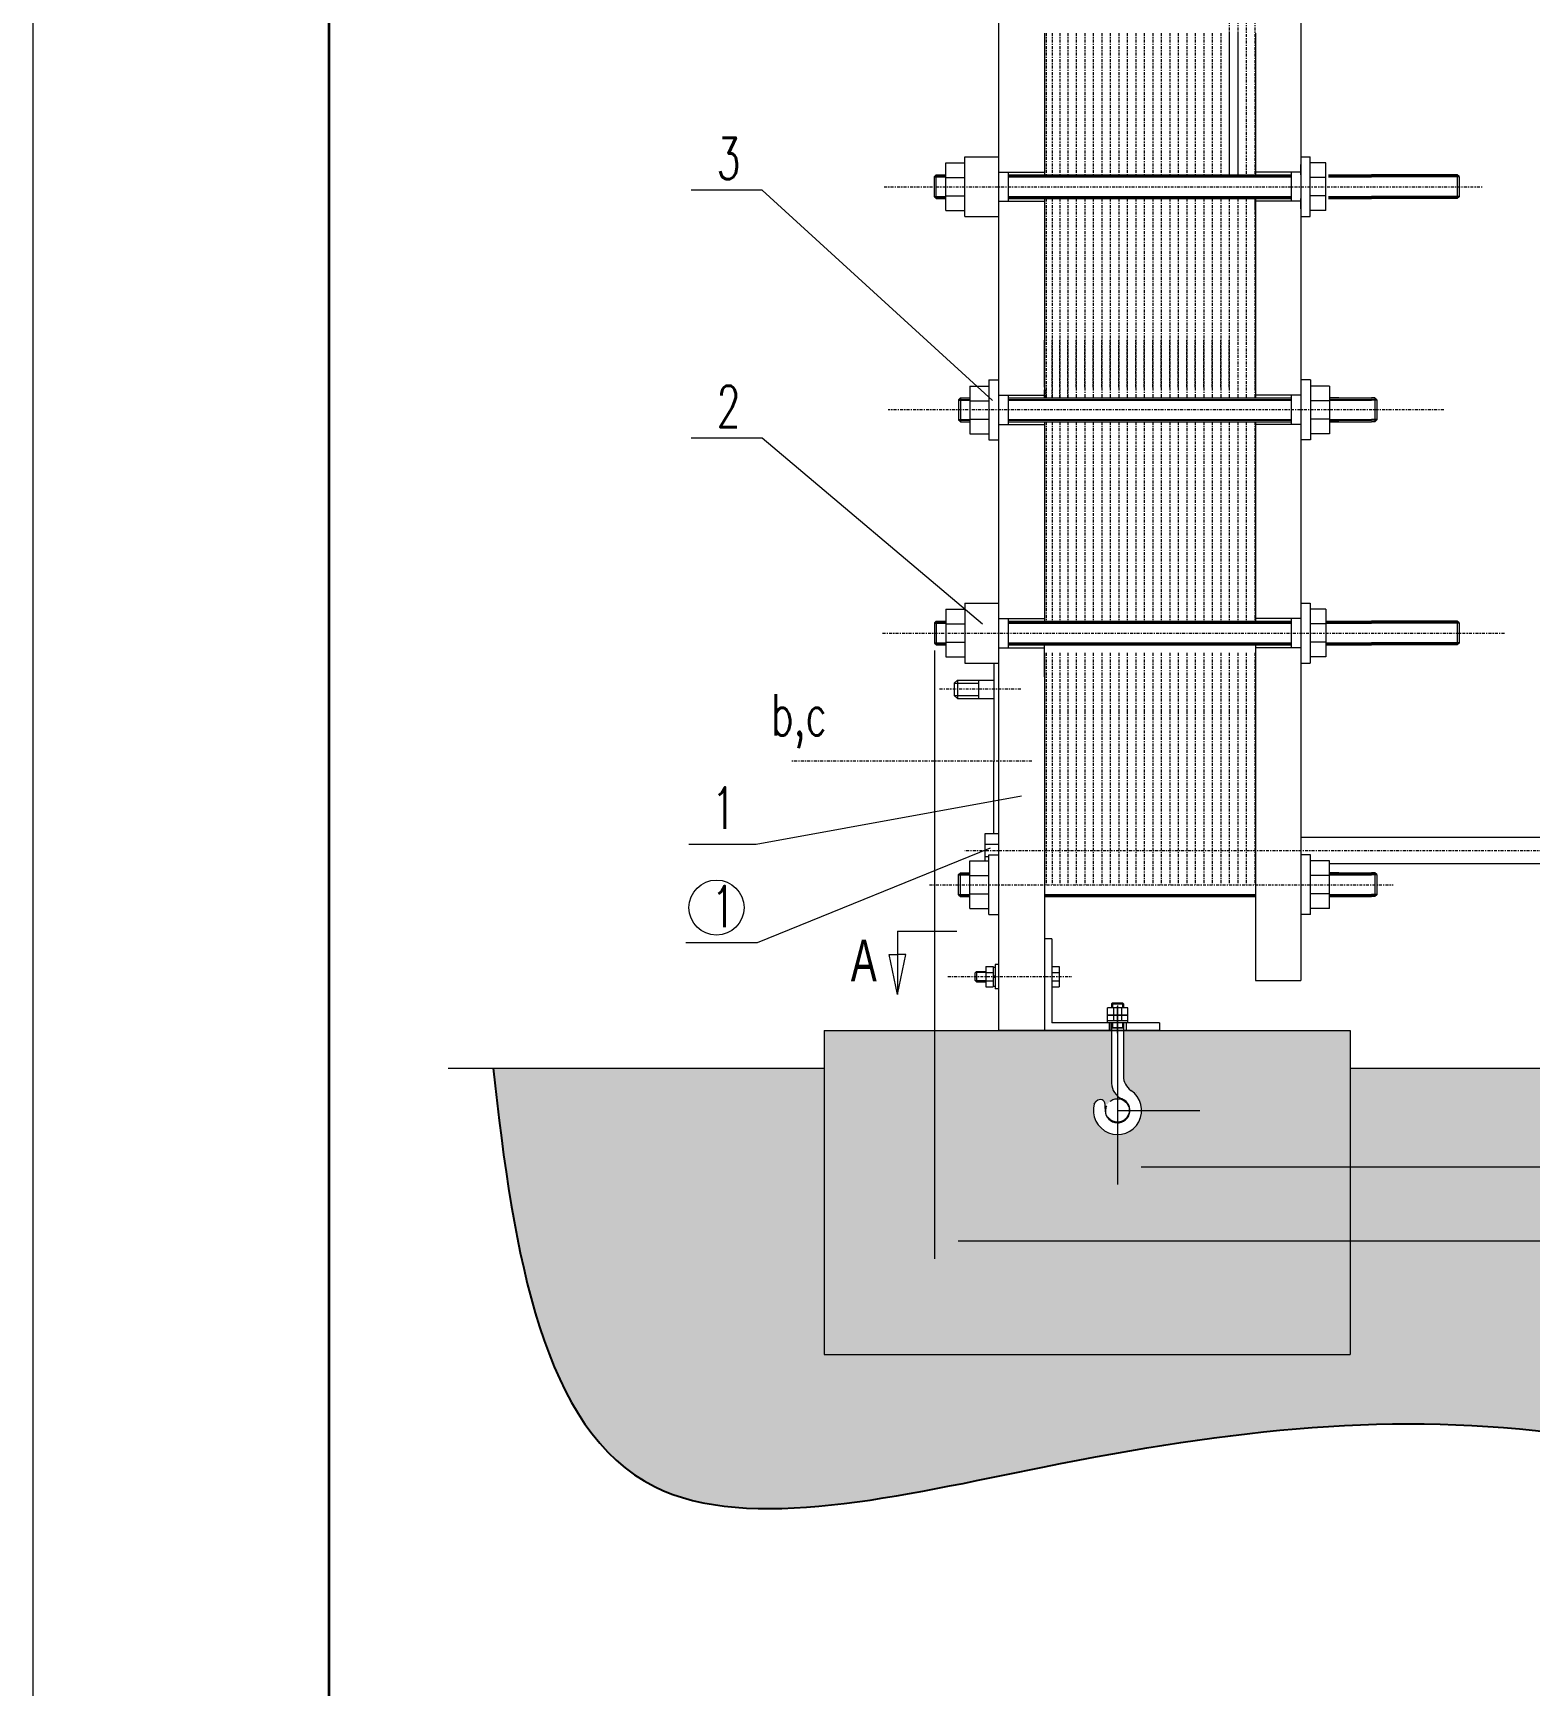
# Model space of a CAD drawing. Header units: millimetres. Extents: x 3265 to 3871, y 967 to 1387.
# Drawn here: x 3265.2 to 3391.6, y 1164 to 1303.4 of the extents above; entities that cross this region are included whole.
import ezdxf

# ---------------------------------------------------------------- set-up
doc = ezdxf.new("R2010")
doc.units = ezdxf.units.MM
doc.linetypes.add('CENTERX2', pattern=[4, 2.5, -0.5, 0.5, -0.5])
doc.linetypes.add('DIVIDE', pattern=[31.75, 12.7, -6.35, 0, -6.35, 0, -6.35])
for name, color, linetype, lineweight, true_color in [('1', 1, 'Continuous', 18, 0xff0000), ('2', 2, 'Continuous', 18, 0xffff00), ('3', 3, 'CENTERX2', 18, 0x00ff00), ('4', 4, 'DIVIDE', 18, 0x00ffff)]:
    doc.layers.add(name, color=color, linetype=linetype, lineweight=lineweight, true_color=true_color)
doc.layers.add('5剖面线层', color=2, linetype='Continuous')
doc.layers.add('粗实线层', color=7, linetype='Continuous', lineweight=35)
doc.styles.add('HZ', font='txt.shx', dxfattribs={"width": 0.67, "bigfont": 'hztxt.shx'})
doc.styles.get("Standard").update_dxf_attribs({"font": 'arial.ttf'})

msp = doc.modelspace()

# ---------------------------------------------------------------- hatches: boundary and pattern name
at = {"layer": '2', "ltscale": 0.5}
h = msp.add_hatch(dxfattribs=at)
h.set_pattern_fill('AR-CONC', color=256, style=0)
h.set_pattern_definition([(50, (9342.016, 4107.308), (7.172602, -0.6275213), [0.75, -8.25]), (355, (9342.016, 4107.308), (-1.387513, 7.521921), [0.6, -6.6]), (100.4514, (9342.6135, 4107.2555), (5.785094, 6.8943954), [0.637402, -7.011421]), (46.1842, (9342.016, 4109.308), (10.67241, -1.65519), [1.125, -12.375]), (96.6356, (9342.905, 4109.17), (9.346627, 9.741179), [0.956103, -10.51713]), (351.1842, (9342.016, 4109.308), (9.34662, 9.741186), [0.9, -9.9]), (21, (9343.016, 4108.808), (5.9690705, -4.026189), [0.75, -8.25]), (326, (9343.016, 4108.808), (2.433153, 7.2515005), [0.6, -6.6]), (71.4514, (9343.513, 4108.472), (8.402226, 3.225305), [0.637402, -7.011421]), (37.5, (9342.0158, 4107.3078), (0.1215986, 3.3289385), [0, -6.52, 0, -6.7, 0, -6.625]), (7.5, (9342.0158, 4107.3078), (2.6306954, 3.9441171), [0, -3.82, 0, -6.37, 0, -2.525]), (327.5, (9339.7858, 4107.3078), (5.3382244, -0.2255487), [0, -2.5, 0, -7.8, 0, -10.35]), (317.5, (9338.786, 4107.3078), (5.8318617, 1.0010498), [0, -3.25, 0, -5.18, 0, -7.35])])
h.paths.add_polyline_path([(3376.43613, 1219.26034), (3357.28214, 1219.26034), (3357.28214, 1215.41992, 0.249972623), (3357.92146, 1214.22104, -0.249972649), (3358.82297, 1212.53051, -1), (3354.7513, 1212.53051, -0.069389091), (3354.82897, 1213.08747), (3355.02407, 1213.30835, -0.690801534), (3355.74574, 1213.03527), (3355.93548, 1213.03527, -0.264888721), (3356.78714, 1213.52051), (3356.78714, 1213.74397, -0.216745131), (3356.29214, 1214.83222), (3356.29214, 1219.26034), (3344.45128, 1219.26034), (3332.02336, 1211.80643), (3332.02336, 1191.93772), (3376.43613, 1191.93772)])
h.paths.add_polyline_path([(3344.45128, 1219.26034), (3332.02336, 1219.26034), (3332.02336, 1211.80643)], flags=17)
h.paths.add_polyline_path([(3437.98231, 1214.83222), (3437.98231, 1219.26034), (3415.85062, 1219.26034), (3415.85062, 1191.93772), (3459.66622, 1191.93772), (3459.66622, 1219.26034), (3438.97231, 1219.26034), (3438.97231, 1215.41992, 0.249972623), (3439.61163, 1214.22104, -0.249972649), (3440.51314, 1212.53051, -1), (3436.44148, 1212.53051, -0.06938909), (3436.51914, 1213.08747), (3436.71424, 1213.30835, -0.690801534), (3437.43591, 1213.03527), (3437.62566, 1213.03527, -0.264888721), (3438.47731, 1213.52051), (3438.47731, 1213.74397, -0.216745131)])
h.paths.add_polyline_path([(3599.34376, 1219.17869), (3564.1514, 1219.17869), (3560.67137, 1223.49508), (3537.57305, 1223.49508), (3534.09301, 1219.17869), (3498.90065, 1219.17869), (3498.90065, 1191.85607), (3599.34376, 1191.85607)])
h.paths.add_polyline_path([(3545.61531, 1210.29408), (3553.22781, 1210.29408), (3553.22781, 1205.04408), (3545.61531, 1205.04408)], flags=24)
h.paths.add_polyline_path([(3545.12054, 1216.32306), (3553.12388, 1216.32306), (3553.12388, 1211.07306), (3545.12054, 1211.07306)], flags=24)
h.paths.add_polyline_path([(3545.77147, 1204.14252), (3554.16564, 1204.14252), (3554.16564, 1198.89252), (3545.77147, 1198.89252)], flags=24)
at = {"layer": '5剖面线层', "ltscale": 0.5}
h = msp.add_hatch(dxfattribs=at)
h.set_pattern_fill('AR-SAND', color=256, scale=2, style=0)
h.set_pattern_definition([(37.5, (9342.0158, 4107.3078), (-0.1259867, 3.8536475), [0, -3.04, 0, -3.4, 0, -3.25]), (7.5, (9342.016, 4107.308), (3.5395534, 5.644292), [0, -1.64, 0, -2.74, 0, -1.05]), (327.5, (9339.5558, 4107.3078), (6.2282837, 0.0113181), [0, -1, 0, -3.6, 0, -4.7]), (317.5, (9339.556, 4107.308), (6.012253, 1.755351), [0, -0.5, 0, -2.36, 0, -2.7])])
edge = h.paths.add_edge_path()
edge.add_line((3498.90065, 1215.92381), (3459.66622, 1215.92381))
edge.add_line((3459.66622, 1215.92381), (3459.66622, 1191.93772))
edge.add_line((3459.66622, 1191.93772), (3415.85062, 1191.93772))
edge.add_line((3415.85062, 1191.93772), (3415.85062, 1216.09534))
edge.add_line((3415.85062, 1216.09534), (3376.43613, 1216.09534))
edge.add_line((3376.43613, 1216.09534), (3376.43613, 1191.93772))
edge.add_line((3376.43613, 1191.93772), (3332.02336, 1191.93772))
edge.add_line((3332.02336, 1191.93772), (3332.02336, 1216.09534))
edge.add_line((3332.02336, 1216.09534), (3304.07079, 1216.09534))
edge.add_spline(control_points=[(3304.07079, 1216.09534), (3305.79759, 1200.2574), (3310.35113, 1172.97916), (3356.17243, 1184.45275), (3392.0234, 1188.55024), (3432.15127, 1174.65586), (3476.47359, 1190.98448), (3524.26425, 1172.10268), (3573.10952, 1185.94173), (3627.63086, 1165.83504), (3635.08766, 1200.85373), (3638.38053, 1212.32017), (3639.46231, 1216.01369)], knot_values=[4.602755796, 4.602755796, 4.602755796, 4.602755796, 43.368736076, 76.20375859, 120.559958585, 157.669847957, 196.858863459, 255.771322738, 298.745619956, 354.741491434, 379.093063844, 390.88268818, 390.88268818, 390.88268818, 390.88268818], degree=3, periodic=0)
edge.add_line((3639.46231, 1216.01369), (3599.34376, 1216.01369))
edge.add_line((3599.34376, 1216.01369), (3599.34376, 1191.85607))
edge.add_line((3599.34376, 1191.85607), (3498.90065, 1191.85607))
edge.add_line((3498.90065, 1191.85607), (3498.90065, 1215.92381))
h.paths.add_polyline_path([(3403.93805, 1206.50231), (3413.11388, 1206.50231), (3413.11388, 1201.25231), (3403.93805, 1201.25231)], flags=24)
h.paths.add_polyline_path([(3392.84889, 1212.77864), (3402.41555, 1212.77864), (3402.41555, 1207.52864), (3392.84889, 1207.52864)], flags=24)
h.paths.add_polyline_path([(3606.96689, 1205.99619), (3606.96689, 1211.26369), (3612.21689, 1211.26369), (3612.21689, 1205.99619)], flags=24)
h.paths.add_polyline_path([(3615.09641, 1201.90655), (3615.09641, 1209.12822), (3620.34641, 1209.12822), (3620.34641, 1201.90655)], flags=24)
h.paths.add_polyline_path([(3321.85764, 1208.91751), (3324.38931, 1208.91751), (3324.38931, 1214.16751), (3321.85764, 1214.16751)], flags=24)

# ---------------------------------------------------------------- linework, layer by layer
at = {"color": 2, "linetype": 'Continuous', "ltscale": 0.1}
for p, q in [((3341.32167, 1291.33464), (3342.28588, 1291.33464)), ((3347.55008, 1291.33464), (3371.45865, 1291.33464)), ((3374.58673, 1291.33464), (3378.22369, 1291.33464)), ((3385.63916, 1291.33464), (3378.22369, 1291.33464)), ((3341.32167, 1289.62789), (3342.28588, 1289.62789)), ((3347.55008, 1289.62789), (3371.45865, 1289.62789)), ((3374.58673, 1289.62789), (3378.22369, 1289.62789)), ((3385.63916, 1289.62789), (3378.22369, 1289.62789)), ((3343.35979, 1272.49858), (3344.32401, 1272.49858)), ((3347.55008, 1272.49858), (3371.45865, 1272.49858)), ((3374.68472, 1272.49858), (3378.22369, 1272.49858)), ((3378.67753, 1272.49858), (3378.22369, 1272.49858)), ((3343.35979, 1270.79183), (3344.32401, 1270.79183)), ((3347.55008, 1270.79183), (3371.45865, 1270.79183)), ((3374.68472, 1270.79183), (3378.22369, 1270.79183)), ((3378.67753, 1270.79183), (3378.22369, 1270.79183)), ((3341.32167, 1253.66253), (3342.28588, 1253.66253)), ((3347.55008, 1253.66253), (3371.45865, 1253.66253)), ((3374.37538, 1253.66253), (3378.22369, 1253.66253)), ((3385.63916, 1253.66253), (3378.22369, 1253.66253)), ((3341.32167, 1251.95578), (3342.28588, 1251.95578)), ((3347.55008, 1251.95578), (3371.45865, 1251.95578)), ((3374.37538, 1251.95578), (3378.22369, 1251.95578)), ((3385.63916, 1251.95578), (3378.22369, 1251.95578)), ((3343.35979, 1232.43251), (3344.32401, 1232.43251)), ((3374.68472, 1232.43251), (3378.22369, 1232.43251)), ((3378.50846, 1232.43251), (3378.22369, 1232.43251)), ((3378.67517, 1232.43251), (3378.22369, 1232.43251)), ((3378.67517, 1232.43251), (3378.22369, 1232.43251)), ((3343.35979, 1230.72577), (3344.32401, 1230.72577)), ((3350.61773, 1230.72577), (3368.44674, 1230.72577)), ((3374.68472, 1230.72577), (3378.22369, 1230.72577)), ((3378.50846, 1230.72577), (3378.22369, 1230.72577)), ((3378.67517, 1230.72577), (3378.22369, 1230.72577)), ((3378.67517, 1230.72577), (3378.22369, 1230.72577))]:
    msp.add_line(p, q, dxfattribs=at)
at = {"layer": '1', "ltscale": 0.1}
for p, q in [((3346.73735, 1307.40567), (3346.73735, 1234.23249)), ((3350.61773, 1303.44465), (3350.61773, 1291.48523)), ((3350.61773, 1303.44465), (3350.61773, 1291.48523)), ((3343.89223, 1287.95143), (3343.89223, 1293.0111)), ((3373.06385, 1287.95143), (3373.06385, 1293.0111)), ((3342.28588, 1292.4892), (3343.89223, 1292.4892)), ((3342.28588, 1288.47333), (3342.28588, 1292.4892)), ((3346.73735, 1291.71232), (3350.61773, 1291.71232)), ((3372.27138, 1291.71232), (3368.44674, 1291.71232)), ((3371.45865, 1291.71232), (3371.45865, 1289.25021)), ((3372.27138, 1291.48523), (3372.27138, 1292.34577)), ((3374.37538, 1292.4892), (3373.06385, 1292.4892)), ((3374.37538, 1288.47333), (3374.37538, 1292.4892)), ((3341.32167, 1291.33464), (3341.48837, 1291.48523)), ((3341.32167, 1289.62789), (3341.32167, 1291.33464)), ((3341.48837, 1291.48523), (3342.28588, 1291.48523)), ((3341.48837, 1289.47729), (3341.48837, 1291.48523)), ((3342.28588, 1291.25143), (3343.89223, 1291.25143)), ((3347.55008, 1291.48523), (3371.45865, 1291.48523)), ((3374.37538, 1291.25143), (3373.06385, 1291.25143)), ((3374.58673, 1291.48523), (3378.22369, 1291.48523)), ((3385.47245, 1291.48523), (3378.22369, 1291.48523)), ((3385.63916, 1291.33464), (3385.47245, 1291.48523)), ((3385.47245, 1291.48523), (3385.47245, 1289.47729)), ((3385.63916, 1291.33464), (3385.63916, 1289.62789)), ((3341.32167, 1289.62789), (3341.48837, 1289.47729)), ((3341.48837, 1289.47729), (3342.28588, 1289.47729)), ((3342.28588, 1289.7111), (3343.89223, 1289.7111)), ((3346.73735, 1289.25021), (3350.61773, 1289.25021)), ((3347.55008, 1289.47729), (3371.45865, 1289.47729)), ((3350.61773, 1289.47729), (3350.61773, 1272.64918)), ((3350.61773, 1289.47729), (3350.61773, 1272.64918)), ((3350.61773, 1289.47729), (3350.61773, 1288.56962)), ((3372.27138, 1289.25021), (3368.44674, 1289.25021)), ((3372.27138, 1288.61675), (3372.27138, 1289.47729)), ((3374.37538, 1289.7111), (3373.06385, 1289.7111)), ((3374.58673, 1289.47729), (3378.22369, 1289.47729)), ((3385.47245, 1289.47729), (3378.22369, 1289.47729)), ((3385.63916, 1289.62789), (3385.47245, 1289.47729)), ((3342.28588, 1288.47333), (3343.89223, 1288.47333)), ((3374.37538, 1288.47333), (3373.06385, 1288.47333)), ((3350.61773, 1273.55685), (3350.61773, 1277.51787)), ((3344.32401, 1273.65314), (3345.93036, 1273.65314)), ((3344.32401, 1273.65314), (3344.32401, 1269.63727)), ((3345.93036, 1274.17504), (3345.93036, 1269.11537)), ((3373.07837, 1274.17504), (3373.07837, 1269.11537)), ((3374.68472, 1273.65314), (3373.07837, 1273.65314)), ((3374.68472, 1273.65314), (3374.68472, 1269.63727)), ((3343.35979, 1272.49858), (3343.5265, 1272.64918)), ((3343.35979, 1272.49858), (3343.35979, 1270.79183)), ((3343.5265, 1272.64918), (3343.5265, 1270.64124)), ((3343.5265, 1272.64918), (3344.32401, 1272.64918)), ((3344.32401, 1272.41537), (3345.93036, 1272.41537)), ((3346.73735, 1272.87626), (3350.61773, 1272.87626)), ((3347.55008, 1272.64918), (3371.45865, 1272.64918)), ((3350.61773, 1272.64918), (3350.61773, 1273.3375)), ((3372.27138, 1272.87626), (3368.44674, 1272.87626)), ((3371.45865, 1272.87626), (3371.45865, 1270.41415)), ((3374.68472, 1272.41537), (3373.07837, 1272.41537)), ((3374.68472, 1272.64918), (3378.22369, 1272.64918)), ((3375.48223, 1272.64918), (3374.68472, 1272.64918)), ((3378.51082, 1272.64918), (3378.22369, 1272.64918)), ((3378.51082, 1272.64918), (3378.51082, 1270.64124)), ((3378.67753, 1272.49858), (3378.51082, 1272.64918)), ((3378.67753, 1272.49858), (3378.67753, 1270.79183)), ((3343.35979, 1270.79183), (3343.5265, 1270.64124)), ((3344.32401, 1270.87504), (3345.93036, 1270.87504)), ((3374.68472, 1270.87504), (3373.07837, 1270.87504)), ((3378.67753, 1270.79183), (3378.51082, 1270.64124)), ((3343.5265, 1270.64124), (3344.32401, 1270.64124)), ((3344.32401, 1269.63727), (3345.93036, 1269.63727)), ((3346.73735, 1270.41415), (3350.61773, 1270.41415)), ((3347.55008, 1270.64124), (3371.45865, 1270.64124)), ((3350.61773, 1270.64124), (3350.61773, 1267.38733)), ((3350.61773, 1270.64124), (3350.61773, 1258.20028)), ((3372.27138, 1270.41415), (3368.36779, 1270.41415)), ((3374.68472, 1269.63727), (3373.07837, 1269.63727)), ((3374.68472, 1270.64124), (3378.22369, 1270.64124)), ((3375.48223, 1270.64124), (3374.68472, 1270.64124)), ((3378.51082, 1270.64124), (3378.22369, 1270.64124)), ((3350.61773, 1258.20028), (3350.61773, 1253.81312)), ((3343.89223, 1255.33899), (3343.89223, 1250.27932)), ((3373.06385, 1255.33899), (3373.06385, 1250.27932)), ((3342.28588, 1254.81709), (3342.28588, 1250.80122)), ((3342.28588, 1254.81709), (3343.89223, 1254.81709)), ((3346.73735, 1254.04021), (3350.61773, 1254.04021)), ((3372.27138, 1254.04021), (3368.36779, 1254.04021)), ((3371.45865, 1254.04021), (3371.45865, 1251.5781)), ((3372.27138, 1254.67366), (3372.27138, 1253.81312)), ((3374.37538, 1254.81709), (3373.06385, 1254.81709)), ((3374.37538, 1254.81709), (3374.37538, 1250.80122)), ((3341.32167, 1253.66253), (3341.48837, 1253.81312)), ((3341.32167, 1253.66253), (3341.32167, 1251.95578)), ((3341.48837, 1253.81312), (3342.28588, 1253.81312)), ((3341.48837, 1253.81312), (3341.48837, 1251.80518)), ((3342.28588, 1253.57932), (3343.89223, 1253.57932)), ((3347.55008, 1253.81312), (3371.45865, 1253.81312)), ((3374.37538, 1253.57932), (3373.06385, 1253.57932)), ((3374.37538, 1253.81312), (3378.22369, 1253.81312)), ((3385.47245, 1253.81312), (3378.22369, 1253.81312)), ((3385.63916, 1253.66253), (3385.47245, 1253.81312)), ((3385.47245, 1253.81312), (3385.47245, 1251.80518)), ((3385.63916, 1253.66253), (3385.63916, 1251.95578)), ((3341.32167, 1251.95578), (3341.48837, 1251.80518)), ((3341.48837, 1251.80518), (3342.28588, 1251.80518)), ((3342.28588, 1252.03899), (3343.89223, 1252.03899)), ((3346.73735, 1251.5781), (3350.61773, 1251.5781)), ((3347.55008, 1251.80518), (3371.45865, 1251.80518)), ((3350.61773, 1249.11157), (3350.61773, 1251.80518)), ((3350.61773, 1249.11157), (3350.61773, 1251.32385)), ((3372.27138, 1251.5781), (3368.44674, 1251.5781)), ((3372.27138, 1251.80518), (3372.27138, 1250.94464)), ((3374.37538, 1252.03899), (3373.06385, 1252.03899)), ((3374.37538, 1251.80518), (3378.22369, 1251.80518)), ((3385.47245, 1251.80518), (3378.22369, 1251.80518)), ((3385.63916, 1251.95578), (3385.47245, 1251.80518)), ((3342.28588, 1250.80122), (3343.89223, 1250.80122)), ((3350.61773, 1251.13261), (3350.61773, 1246.25081)), ((3374.37538, 1250.80122), (3373.06385, 1250.80122)), ((3350.61773, 1246.25081), (3350.61773, 1230.57517)), ((3432.45084, 1235.54721), (3372.27138, 1235.54721)), ((3344.32401, 1233.58708), (3345.93036, 1233.58708)), ((3344.32401, 1229.57121), (3344.32401, 1233.58708)), ((3345.58996, 1234.23249), (3345.58996, 1233.58708)), ((3345.93036, 1233.93354), (3345.58996, 1233.93354)), ((3345.93036, 1229.04931), (3345.93036, 1234.10898)), ((3346.73735, 1234.23249), (3346.73735, 1219.26034)), ((3346.73735, 1233.44365), (3346.73735, 1229.71463)), ((3373.07837, 1229.04931), (3373.07837, 1234.10898)), ((3374.68472, 1233.58708), (3373.07837, 1233.58708)), ((3374.68472, 1229.57121), (3374.68472, 1233.58708)), ((3432.45084, 1233.34804), (3374.68472, 1233.34804)), ((3343.35979, 1232.43251), (3343.5265, 1232.58311)), ((3343.35979, 1230.72577), (3343.35979, 1232.43251)), ((3343.5265, 1232.58311), (3344.32401, 1232.58311)), ((3343.5265, 1230.57517), (3343.5265, 1232.58311)), ((3344.32401, 1232.3493), (3345.93036, 1232.3493)), ((3374.68472, 1232.3493), (3373.07837, 1232.3493)), ((3374.68472, 1232.58311), (3378.22369, 1232.58311)), ((3375.48223, 1232.58311), (3374.68472, 1232.58311)), ((3378.50846, 1232.58311), (3378.22369, 1232.58311)), ((3378.50846, 1232.58311), (3378.22369, 1232.58311)), ((3378.50846, 1232.58311), (3378.22369, 1232.58311)), ((3378.50846, 1232.58311), (3378.50846, 1230.57517)), ((3378.67517, 1232.43251), (3378.50846, 1232.58311)), ((3378.67517, 1232.43251), (3378.67517, 1230.72577)), ((3343.35979, 1230.72577), (3343.5265, 1230.57517)), ((3343.5265, 1230.57517), (3344.32401, 1230.57517)), ((3344.32401, 1230.80898), (3345.93036, 1230.80898)), ((3350.61773, 1230.57517), (3368.44674, 1230.57517)), ((3350.61773, 1230.57517), (3350.61773, 1219.26034)), ((3374.68472, 1230.80898), (3373.07837, 1230.80898)), ((3374.68472, 1230.57517), (3378.22369, 1230.57517)), ((3375.48223, 1230.57517), (3374.68472, 1230.57517)), ((3378.50846, 1230.57517), (3378.22369, 1230.57517)), ((3378.50846, 1230.57517), (3378.22369, 1230.57517)), ((3378.50846, 1230.57517), (3378.22369, 1230.57517)), ((3378.67517, 1230.72577), (3378.50846, 1230.57517)), ((3344.32401, 1229.57121), (3345.93036, 1229.57121)), ((3374.68472, 1229.57121), (3373.07837, 1229.57121)), ((3351.23752, 1227.02164), (3351.23752, 1219.92965)), ((3345.66735, 1224.67905), (3345.66735, 1222.95796)), ((3345.66735, 1224.67905), (3346.28102, 1224.67905)), ((3351.23752, 1224.67905), (3351.85902, 1224.67905)), ((3351.85902, 1224.67905), (3351.85902, 1222.95796)), ((3344.87844, 1224.24878), (3344.74061, 1224.11095)), ((3344.74061, 1224.11095), (3344.74061, 1223.52606)), ((3344.87844, 1223.38823), (3344.74061, 1223.52606)), ((3344.87844, 1224.24878), (3345.66735, 1224.24878)), ((3344.87844, 1224.24878), (3344.87844, 1223.38823)), ((3344.87844, 1223.38823), (3345.66735, 1223.38823)), ((3345.66735, 1224.16356), (3346.28102, 1224.16356)), ((3345.66735, 1223.47345), (3346.28102, 1223.47345)), ((3351.23752, 1224.16356), (3351.85902, 1224.16356)), ((3351.23752, 1223.47345), (3351.85902, 1223.47345)), ((3345.66735, 1222.95796), (3346.28102, 1222.95796)), ((3351.23752, 1222.95796), (3351.85902, 1222.95796)), ((3355.94968, 1220.58675), (3355.94968, 1221.18178)), ((3357.67077, 1221.18178), (3355.94968, 1221.18178)), ((3355.94968, 1220.58675), (3355.94968, 1221.18178)), ((3357.67077, 1221.18178), (3355.94968, 1221.18178)), ((3357.67077, 1220.58142), (3355.94968, 1220.58142)), ((3355.94968, 1219.98639), (3355.94968, 1220.58142)), ((3357.67077, 1220.58142), (3355.94968, 1220.58142)), ((3355.94968, 1219.92965), (3355.94968, 1220.58142)), ((3356.46517, 1220.58675), (3356.46517, 1221.18178)), ((3356.46517, 1220.58675), (3356.46517, 1221.18178)), ((3356.46517, 1220.10653), (3356.46517, 1220.58142)), ((3356.46517, 1220.10653), (3356.46517, 1220.58142)), ((3357.15528, 1220.58675), (3357.15528, 1221.18178)), ((3357.15528, 1220.58675), (3357.15528, 1221.18178)), ((3357.15528, 1220.10653), (3357.15528, 1220.58142)), ((3357.15528, 1220.10653), (3357.15528, 1220.58142)), ((3357.67077, 1220.56027), (3357.67077, 1221.18178)), ((3357.67077, 1220.56027), (3357.67077, 1221.18178)), ((3357.67077, 1219.95991), (3357.67077, 1220.58142)), ((3357.67077, 1219.92965), (3357.67077, 1220.58142)), ((3360.34357, 1219.26034), (3346.73735, 1219.26034)), ((3360.34357, 1219.92965), (3351.23752, 1219.92965)), ((3356.13879, 1219.92965), (3356.13879, 1219.26034)), ((3356.13879, 1219.92965), (3356.13879, 1219.26034)), ((3357.50426, 1219.92965), (3357.50426, 1219.26034)), ((3357.50426, 1219.92965), (3357.50426, 1219.26034)), ((3360.34357, 1219.92965), (3360.34357, 1219.26034))]:
    msp.add_line(p, q, dxfattribs=at)
at = {"layer": '1'}
for p, q in [((3372.27138, 1307.40567), (3372.27138, 1265.3794)), ((3368.44674, 1303.44465), (3368.44674, 1291.48523)), ((3368.44674, 1303.44465), (3368.44674, 1291.48523)), ((3343.89223, 1293.0111), (3346.73735, 1293.0111)), ((3372.27138, 1293.0111), (3373.06385, 1293.0111)), ((3347.55008, 1291.71232), (3347.55008, 1289.25021)), ((3368.44674, 1289.47729), (3368.44674, 1272.64918)), ((3368.44674, 1289.47729), (3368.44674, 1272.64918)), ((3368.44674, 1289.47729), (3368.44674, 1288.56962)), ((3343.89223, 1287.95143), (3346.73735, 1287.95143)), ((3372.27138, 1287.95143), (3373.06385, 1287.95143)), ((3368.44674, 1273.55685), (3368.44674, 1277.51787)), ((3345.93036, 1274.17504), (3346.73735, 1274.17504)), ((3373.07837, 1274.17504), (3372.27138, 1274.17504)), ((3347.55008, 1272.87626), (3347.55008, 1270.41415)), ((3368.44674, 1270.64124), (3368.44674, 1267.38733)), ((3368.44674, 1270.64124), (3368.44674, 1258.20028)), ((3345.93036, 1269.11537), (3346.73735, 1269.11537)), ((3373.07837, 1269.11537), (3372.27138, 1269.11537)), ((3372.27138, 1265.3794), (3372.27138, 1251.13261)), ((3368.44674, 1258.20028), (3368.44674, 1253.81312)), ((3372.27138, 1256.87579), (3372.27138, 1250.89751)), ((3343.89223, 1255.33899), (3346.73735, 1255.33899)), ((3372.27138, 1255.33899), (3373.06385, 1255.33899)), ((3347.55008, 1254.04021), (3347.55008, 1251.5781)), ((3368.44674, 1251.80518), (3368.44674, 1251.11686)), ((3343.89223, 1250.27932), (3346.73735, 1250.27932)), ((3346.34005, 1250.27932), (3346.34005, 1242.00129)), ((3368.44674, 1251.13261), (3368.44674, 1246.25081)), ((3372.27138, 1251.13261), (3372.27138, 1230.57517)), ((3372.27138, 1250.27932), (3373.06385, 1250.27932)), ((3343.00921, 1248.58682), (3343.27848, 1248.83582)), ((3343.00921, 1248.58682), (3343.00921, 1247.54157)), ((3343.27848, 1248.83582), (3343.27848, 1247.29257)), ((3343.27848, 1248.83582), (3345.04421, 1248.83582)), ((3345.04421, 1248.83582), (3345.04421, 1247.29257)), ((3345.04421, 1248.83582), (3346.34005, 1248.83582)), ((3343.00921, 1247.54157), (3343.27848, 1247.29257)), ((3343.27848, 1247.29257), (3345.04421, 1247.29257)), ((3345.04421, 1247.29257), (3346.34005, 1247.29257)), ((3368.44674, 1246.25081), (3368.44674, 1230.57517)), ((3346.34005, 1235.88186), (3346.34005, 1242.00129)), ((3345.93036, 1234.10898), (3346.73735, 1234.10898)), ((3373.07837, 1234.10898), (3372.27138, 1234.10898)), ((3368.44674, 1230.57517), (3368.44674, 1223.48349)), ((3372.27138, 1230.57517), (3372.27138, 1223.48349)), ((3345.93036, 1229.04931), (3346.73735, 1229.04931)), ((3373.07837, 1229.04931), (3372.27138, 1229.04931)), ((3351.23752, 1227.02164), (3350.61773, 1227.02164)), ((3346.28102, 1224.67905), (3346.28102, 1222.95796)), ((3346.73735, 1224.83647), (3346.45515, 1224.83647)), ((3346.45515, 1224.83647), (3346.45515, 1222.80054)), ((3346.28102, 1224.61985), (3346.45515, 1224.61985)), ((3346.28102, 1223.81851), (3346.45515, 1223.92096)), ((3346.45515, 1223.78479), (3346.28102, 1223.70625)), ((3368.44674, 1223.48349), (3372.27138, 1223.48349)), ((3346.28102, 1223.01716), (3346.45515, 1223.01716)), ((3346.73735, 1222.80054), (3346.45515, 1222.80054)), ((3355.96064, 1220.58142), (3357.6722, 1220.58142)), ((3355.96064, 1220.58142), (3357.6722, 1220.58142)), ((3356.29214, 1221.5257), (3356.37464, 1221.6082)), ((3356.29214, 1221.5257), (3356.37464, 1221.6082)), ((3356.29214, 1221.5257), (3356.29214, 1221.18178)), ((3356.29214, 1221.5257), (3357.28214, 1221.5257)), ((3356.29214, 1221.5257), (3356.29214, 1221.18178)), ((3356.29214, 1221.5257), (3357.28214, 1221.5257)), ((3356.37464, 1221.6082), (3357.19964, 1221.6082)), ((3356.37464, 1221.6082), (3357.19964, 1221.6082)), ((3357.28214, 1221.5257), (3357.19964, 1221.6082)), ((3357.28214, 1221.5257), (3357.19964, 1221.6082)), ((3357.28214, 1221.5257), (3357.28214, 1221.18178)), ((3357.28214, 1221.5257), (3357.28214, 1221.18178)), ((3332.02336, 1219.26034), (3332.02336, 1191.93772)), ((3355.96064, 1220.10653), (3357.6722, 1220.10653)), ((3357.6722, 1219.92965), (3355.96064, 1219.92965)), ((3357.6722, 1219.92965), (3355.96064, 1219.92965)), ((3356.29214, 1219.92965), (3356.29214, 1214.83222)), ((3356.29214, 1219.92965), (3356.29214, 1214.83222)), ((3357.28214, 1219.50987), (3356.29214, 1219.50987)), ((3356.29214, 1219.50987), (3357.28214, 1219.50987)), ((3357.28214, 1219.50987), (3356.29214, 1219.50987)), ((3356.29214, 1219.50987), (3357.28214, 1219.50987)), ((3357.28214, 1219.92965), (3357.28214, 1215.41992)), ((3357.28214, 1219.92965), (3357.28214, 1215.41992)), ((3376.43613, 1219.26034), (3376.43613, 1191.93772)), ((3358.41138, 1214.05254), (3358.41138, 1214.05254)), ((3354.82897, 1213.08747), (3355.02407, 1213.30835)), ((3354.82897, 1213.08747), (3355.02407, 1213.30835)), ((3355.74574, 1213.03527), (3355.75353, 1213.03527)), ((3355.74574, 1213.03527), (3355.75353, 1213.03527)), ((3355.75353, 1212.68998), (3355.75353, 1213.03527)), ((3355.75353, 1212.68998), (3355.75353, 1213.03527))]:
    msp.add_line(p, q, dxfattribs=at)
at = {"layer": '1', "linetype": 'Continuous', "ltscale": 0.1}
for p, q in [((3346.73735, 1235.88186), (3345.58996, 1235.88186)), ((3345.58996, 1235.88186), (3345.58996, 1235.64499)), ((3345.58996, 1235.64499), (3345.58996, 1234.23249)), ((3346.73735, 1234.9617), (3345.58996, 1234.9617))]:
    msp.add_line(p, q, dxfattribs=at)
at = {"layer": '1'}
for centre, radius, start, end in [((3358.72589, 1215.41992), 1.44375, 180, 236.1390686), ((3358.72589, 1215.41992), 1.44375, 180, 236.1390686), ((3356.78714, 1212.5305), 2.03583, 164.1226472, 56.1390686), ((3356.78714, 1212.53051), 2.03583, 164.1226472, 56.1390686), ((3356.78714, 1212.5305), 1.04583, 171.2288776, 67.5989023), ((3356.78714, 1212.53051), 1.04583, 171.2288776, 67.5989023), ((3357.73589, 1214.83222), 1.44375, 180, 247.5989023), ((3357.73589, 1214.83222), 1.44375, 180, 247.5989023), ((3355.33324, 1213.03527), 0.4125, 0, 138.5471038), ((3355.33324, 1213.03527), 0.4125, 0, 138.5471038)]:
    msp.add_arc(centre, radius, start, end, dxfattribs=at)
at = {"layer": '2'}
for p, q in [((3326.78007, 1290.19931), (3320.78942, 1290.19931)), ((3346.22087, 1272.42776), (3326.78007, 1290.19931)), ((3326.78007, 1269.27209), (3320.78942, 1269.27209)), ((3345.38958, 1253.56361), (3326.78007, 1269.27209)), ((3341.32167, 1251.33078), (3341.32167, 1200.00231)), ((3343.00921, 1248.58682), (3345.04421, 1248.58682)), ((3343.00921, 1247.54157), (3345.04421, 1247.54157)), ((3348.67891, 1239.0622), (3326.27406, 1234.97707)), ((3326.27406, 1234.97707), (3320.59169, 1234.97707)), ((3346.04408, 1234.66602), (3326.35495, 1226.67056)), ((3338.20595, 1227.64376), (3338.20595, 1222.31426)), ((3326.35495, 1226.67056), (3320.35495, 1226.67056)), ((3337.50345, 1225.68026), (3338.20595, 1225.68026)), ((3338.20595, 1222.31426), (3337.50345, 1225.68026)), ((3338.20595, 1222.31426), (3338.90845, 1225.68026)), ((3338.90845, 1225.68026), (3338.20595, 1225.68026)), ((3345.66735, 1224.16356), (3344.79323, 1224.16356)), ((3345.66735, 1223.47345), (3344.79323, 1223.47345)), ((3356.37464, 1221.6082), (3356.37464, 1221.18178)), ((3356.37464, 1221.6082), (3356.37464, 1221.18178)), ((3356.78714, 1221.38861), (3356.78714, 1210.83134)), ((3356.78714, 1219.05773), (3356.78714, 1221.2961)), ((3356.78714, 1220.92285), (3356.78714, 1218.45915)), ((3357.19964, 1221.6082), (3357.19964, 1221.18178)), ((3357.19964, 1221.6082), (3357.19964, 1221.18178)), ((3356.37464, 1219.92965), (3356.37464, 1219.50987)), ((3356.37464, 1219.92965), (3356.37464, 1219.50987)), ((3356.78714, 1219.20409), (3356.78714, 1211.46569)), ((3357.19964, 1219.92965), (3357.19964, 1219.50987)), ((3357.19964, 1219.92965), (3357.19964, 1219.50987)), ((3356.78714, 1216.99849), (3356.78714, 1206.27864)), ((3356.78714, 1212.53051), (3363.74831, 1212.53051)), ((3358.78714, 1207.77864), (3436.47731, 1207.77864)), ((3441.82915, 1201.50231), (3343.32167, 1201.50231))]:
    msp.add_line(p, q, dxfattribs=at)
at = {"layer": '2', "linetype": 'Continuous'}
msp.add_line((3338.20595, 1227.64376), (3343.21785, 1227.64376), dxfattribs=at)
at = {"layer": '2', "color": 1, "ltscale": 0.5}
for p, q in [((3332.02336, 1219.26034), (3376.43613, 1219.26034)), ((3300.28809, 1216.09534), (3332.02336, 1216.09534)), ((3376.43613, 1216.09534), (3415.85062, 1216.09534)), ((3332.02336, 1191.93772), (3376.43613, 1191.93772))]:
    msp.add_line(p, q, dxfattribs=at)
at = {"layer": '2', "ltscale": 0.5}
msp.add_lwpolyline([(3265.22894, 1387.0587), (3859.22894, 1387.0587), (3859.22894, 967.0587), (3265.22894, 967.0587)], close=True, dxfattribs=at)
at = {"layer": '2'}
msp.add_circle((3322.92984, 1229.64384), 2.32331, dxfattribs=at)
for points in [[(3358.78714, 1208.11197), (3358.78714, 1207.4453), (3356.78714, 1207.77864)], [(3343.32167, 1201.83564), (3343.32167, 1201.16897), (3341.32167, 1201.50231)]]:
    msp.add_solid(points, dxfattribs=at)
at = {"layer": '3', "ltscale": 0.1}
for p, q in [((3366.21643, 1308.31335), (3366.21643, 1291.48523)), ((3366.93355, 1308.31335), (3366.93355, 1291.48523)), ((3367.65067, 1308.31335), (3367.65067, 1291.48523)), ((3368.36779, 1308.31335), (3368.36779, 1291.48523)), ((3350.76778, 1303.44465), (3350.76778, 1291.48523)), ((3350.76778, 1303.44465), (3350.76778, 1291.48523)), ((3351.25828, 1303.44465), (3351.25828, 1291.48523)), ((3351.25828, 1303.44465), (3351.25828, 1291.48523)), ((3351.92472, 1303.44465), (3351.92472, 1291.48523)), ((3351.92472, 1303.44465), (3351.92472, 1291.48523)), ((3352.59115, 1303.44465), (3352.59115, 1291.48523)), ((3352.59115, 1303.44465), (3352.59115, 1291.48523)), ((3353.30827, 1303.44465), (3353.30827, 1291.48523)), ((3353.30827, 1303.44465), (3353.30827, 1291.48523)), ((3354.02539, 1303.44465), (3354.02539, 1291.48523)), ((3354.02539, 1303.44465), (3354.02539, 1291.48523)), ((3354.74251, 1303.44465), (3354.74251, 1291.48523)), ((3354.74251, 1303.44465), (3354.74251, 1291.48523)), ((3355.45963, 1303.44465), (3355.45963, 1291.48523)), ((3355.45963, 1303.44465), (3355.45963, 1291.48523)), ((3356.17675, 1303.44465), (3356.17675, 1291.48523)), ((3356.17675, 1303.44465), (3356.17675, 1291.48523)), ((3356.89387, 1303.44465), (3356.89387, 1291.48523)), ((3356.89387, 1303.44465), (3356.89387, 1291.48523)), ((3357.61099, 1303.44465), (3357.61099, 1291.48523)), ((3357.61099, 1303.44465), (3357.61099, 1291.48523)), ((3358.32811, 1303.44465), (3358.32811, 1291.48523)), ((3358.32811, 1303.44465), (3358.32811, 1291.48523)), ((3359.04523, 1303.44465), (3359.04523, 1291.48523)), ((3359.04523, 1303.44465), (3359.04523, 1291.48523)), ((3359.76235, 1303.44465), (3359.76235, 1291.48523)), ((3359.76235, 1303.44465), (3359.76235, 1291.48523)), ((3360.47947, 1303.44465), (3360.47947, 1291.48523)), ((3360.47947, 1303.44465), (3360.47947, 1291.48523)), ((3361.19659, 1303.44465), (3361.19659, 1291.48523)), ((3361.19659, 1303.44465), (3361.19659, 1291.48523)), ((3361.91371, 1303.44465), (3361.91371, 1291.48523)), ((3361.91371, 1303.44465), (3361.91371, 1291.48523)), ((3362.63083, 1303.44465), (3362.63083, 1291.48523)), ((3362.63083, 1303.44465), (3362.63083, 1291.48523)), ((3363.34795, 1303.44465), (3363.34795, 1291.48523)), ((3363.34795, 1303.44465), (3363.34795, 1291.48523)), ((3364.06507, 1303.44465), (3364.06507, 1291.48523)), ((3364.06507, 1303.44465), (3364.06507, 1291.48523)), ((3364.78219, 1303.44465), (3364.78219, 1291.48523)), ((3364.78219, 1303.44465), (3364.78219, 1291.48523)), ((3365.49931, 1303.44465), (3365.49931, 1291.48523)), ((3365.49931, 1303.44465), (3365.49931, 1291.48523)), ((3366.21643, 1303.44465), (3366.21643, 1291.48523)), ((3366.93355, 1303.44465), (3366.93355, 1291.48523)), ((3337.07538, 1290.48126), (3387.58912, 1290.48126)), ((3350.76778, 1289.47729), (3350.76778, 1272.64918)), ((3351.25828, 1289.47729), (3351.25828, 1272.64918)), ((3351.92472, 1289.47729), (3351.92472, 1272.64918)), ((3351.92472, 1289.47729), (3351.92472, 1272.64918)), ((3352.59115, 1289.47729), (3352.59115, 1272.64918)), ((3352.59115, 1289.47729), (3352.59115, 1272.64918)), ((3353.30827, 1289.47729), (3353.30827, 1272.64918)), ((3353.30827, 1289.47729), (3353.30827, 1272.64918)), ((3354.02539, 1289.47729), (3354.02539, 1272.64918)), ((3354.02539, 1289.47729), (3354.02539, 1272.64918)), ((3354.74251, 1289.47729), (3354.74251, 1272.64918)), ((3355.45963, 1289.47729), (3355.45963, 1272.64918)), ((3356.17675, 1289.47729), (3356.17675, 1272.64918)), ((3356.17675, 1289.47729), (3356.17675, 1272.64918)), ((3356.89387, 1289.47729), (3356.89387, 1272.64918)), ((3356.89387, 1289.47729), (3356.89387, 1272.64918)), ((3357.61099, 1289.47729), (3357.61099, 1272.64918)), ((3357.61099, 1289.47729), (3357.61099, 1272.64918)), ((3358.32811, 1289.47729), (3358.32811, 1272.64918)), ((3358.32811, 1289.47729), (3358.32811, 1272.64918)), ((3359.04523, 1289.47729), (3359.04523, 1272.64918)), ((3359.04523, 1289.47729), (3359.04523, 1272.64918)), ((3359.76235, 1289.47729), (3359.76235, 1272.64918)), ((3359.76235, 1289.47729), (3359.76235, 1272.64918)), ((3360.47947, 1289.47729), (3360.47947, 1272.64918)), ((3360.47947, 1289.47729), (3360.47947, 1272.64918)), ((3361.19659, 1289.47729), (3361.19659, 1272.64918)), ((3361.19659, 1289.47729), (3361.19659, 1272.64918)), ((3361.91371, 1289.47729), (3361.91371, 1272.64918)), ((3361.91371, 1289.47729), (3361.91371, 1272.64918)), ((3362.63083, 1289.47729), (3362.63083, 1272.64918)), ((3362.63083, 1289.47729), (3362.63083, 1272.64918)), ((3363.34795, 1289.47729), (3363.34795, 1272.64918)), ((3363.34795, 1289.47729), (3363.34795, 1272.64918)), ((3364.06507, 1289.47729), (3364.06507, 1272.64918)), ((3364.06507, 1289.47729), (3364.06507, 1272.64918)), ((3364.78219, 1289.47729), (3364.78219, 1272.64918)), ((3364.78219, 1289.47729), (3364.78219, 1272.64918)), ((3365.49931, 1289.47729), (3365.49931, 1272.64918)), ((3365.49931, 1289.47729), (3365.49931, 1272.64918)), ((3366.21643, 1289.47729), (3366.21643, 1272.64918)), ((3366.21643, 1289.47729), (3366.21643, 1272.64918)), ((3366.93355, 1289.47729), (3366.93355, 1272.64918)), ((3367.65067, 1289.47729), (3367.65067, 1272.64918)), ((3368.36779, 1289.47729), (3368.36779, 1272.64918)), ((3351.25828, 1273.55685), (3351.25828, 1277.51787)), ((3351.92472, 1273.55685), (3351.92472, 1277.51787)), ((3352.59115, 1273.55685), (3352.59115, 1277.51787)), ((3353.30827, 1273.55685), (3353.30827, 1277.51787)), ((3354.02539, 1273.55685), (3354.02539, 1277.51787)), ((3354.74251, 1273.55685), (3354.74251, 1277.51787)), ((3355.45963, 1273.55685), (3355.45963, 1277.51787)), ((3356.17675, 1273.55685), (3356.17675, 1277.51787)), ((3356.89387, 1273.55685), (3356.89387, 1277.51787)), ((3357.61099, 1273.55685), (3357.61099, 1277.51787)), ((3358.32811, 1273.55685), (3358.32811, 1277.51787)), ((3359.04523, 1273.55685), (3359.04523, 1277.51787)), ((3359.76235, 1273.55685), (3359.76235, 1277.51787)), ((3360.47947, 1273.55685), (3360.47947, 1277.51787)), ((3361.19659, 1273.55685), (3361.19659, 1277.51787)), ((3361.91371, 1273.55685), (3361.91371, 1277.51787)), ((3362.63083, 1273.55685), (3362.63083, 1277.51787)), ((3363.34795, 1273.55685), (3363.34795, 1277.51787)), ((3364.06507, 1273.55685), (3364.06507, 1277.51787)), ((3364.78219, 1273.55685), (3364.78219, 1277.51787)), ((3365.49931, 1273.55685), (3365.49931, 1277.51787)), ((3366.21643, 1273.55685), (3366.21643, 1277.51787)), ((3350.76778, 1272.64918), (3350.76778, 1273.3375)), ((3351.25828, 1272.64918), (3351.25828, 1273.3375)), ((3351.92472, 1272.64918), (3351.92472, 1273.3375)), ((3352.59115, 1272.64918), (3352.59115, 1273.3375)), ((3384.32833, 1271.64521), (3337.42768, 1271.64521)), ((3350.76778, 1270.64124), (3350.76778, 1258.20028)), ((3351.25828, 1270.64124), (3351.25828, 1258.20028)), ((3351.92472, 1270.64124), (3351.92472, 1258.20028)), ((3352.59115, 1270.64124), (3352.59115, 1258.20028)), ((3353.30827, 1270.64124), (3353.30827, 1258.20028)), ((3354.02539, 1270.64124), (3354.02539, 1258.20028)), ((3354.74251, 1270.64124), (3354.74251, 1258.20028)), ((3355.45963, 1270.64124), (3355.45963, 1258.20028)), ((3356.17675, 1270.64124), (3356.17675, 1258.20028)), ((3356.89387, 1270.64124), (3356.89387, 1258.20028)), ((3357.61099, 1270.64124), (3357.61099, 1258.20028)), ((3358.32811, 1270.64124), (3358.32811, 1258.20028)), ((3359.04523, 1270.64124), (3359.04523, 1258.20028)), ((3359.76235, 1270.64124), (3359.76235, 1258.20028)), ((3360.47947, 1270.64124), (3360.47947, 1258.20028)), ((3361.19659, 1270.64124), (3361.19659, 1258.20028)), ((3361.91371, 1270.64124), (3361.91371, 1258.20028)), ((3362.63083, 1270.64124), (3362.63083, 1258.20028)), ((3363.34795, 1270.64124), (3363.34795, 1258.20028)), ((3364.06507, 1270.64124), (3364.06507, 1258.20028)), ((3364.78219, 1270.64124), (3364.78219, 1258.20028)), ((3365.49931, 1270.64124), (3365.49931, 1258.20028)), ((3366.21643, 1270.64124), (3366.21643, 1258.20028)), ((3366.93355, 1270.64124), (3366.93355, 1258.20028)), ((3367.65067, 1270.64124), (3367.65067, 1258.20028)), ((3368.36779, 1270.64124), (3368.36779, 1258.20028)), ((3350.76778, 1258.20028), (3350.76778, 1253.81312)), ((3351.25828, 1258.20028), (3351.25828, 1253.81312)), ((3351.92472, 1258.20028), (3351.92472, 1253.81312)), ((3352.59115, 1258.20028), (3352.59115, 1253.81312)), ((3353.30827, 1258.20028), (3353.30827, 1253.81312)), ((3354.02539, 1258.20028), (3354.02539, 1253.81312)), ((3354.74251, 1258.20028), (3354.74251, 1253.81312)), ((3355.45963, 1258.20028), (3355.45963, 1253.81312)), ((3356.17675, 1258.20028), (3356.17675, 1253.81312)), ((3356.89387, 1258.20028), (3356.89387, 1253.81312)), ((3357.61099, 1258.20028), (3357.61099, 1253.81312)), ((3358.32811, 1258.20028), (3358.32811, 1253.81312)), ((3359.04523, 1258.20028), (3359.04523, 1253.81312)), ((3359.76235, 1258.20028), (3359.76235, 1253.81312)), ((3360.47947, 1258.20028), (3360.47947, 1253.81312)), ((3361.19659, 1258.20028), (3361.19659, 1253.81312)), ((3361.91371, 1258.20028), (3361.91371, 1253.81312)), ((3362.63083, 1258.20028), (3362.63083, 1253.81312)), ((3363.34795, 1258.20028), (3363.34795, 1253.81312)), ((3364.06507, 1258.20028), (3364.06507, 1253.81312)), ((3364.78219, 1258.20028), (3364.78219, 1253.81312)), ((3365.49931, 1258.20028), (3365.49931, 1253.81312)), ((3366.21643, 1258.20028), (3366.21643, 1253.81312)), ((3366.93355, 1258.20028), (3366.93355, 1253.81312)), ((3367.65067, 1258.20028), (3367.65067, 1253.81312)), ((3368.36779, 1258.20028), (3368.36779, 1253.81312)), ((3336.95005, 1252.80915), (3389.46388, 1252.80915)), ((3350.76778, 1251.13261), (3350.76778, 1246.25081)), ((3351.25828, 1251.13261), (3351.25828, 1246.25081)), ((3351.92472, 1251.13261), (3351.92472, 1246.25081)), ((3352.59115, 1251.13261), (3352.59115, 1246.25081)), ((3353.30827, 1251.13261), (3353.30827, 1246.25081)), ((3354.02539, 1251.13261), (3354.02539, 1246.25081)), ((3354.74251, 1251.13261), (3354.74251, 1246.25081)), ((3355.45963, 1251.13261), (3355.45963, 1246.25081)), ((3356.17675, 1251.13261), (3356.17675, 1246.25081)), ((3356.89387, 1251.13261), (3356.89387, 1246.25081)), ((3357.61099, 1251.13261), (3357.61099, 1246.25081)), ((3358.32811, 1251.13261), (3358.32811, 1246.25081)), ((3359.04523, 1251.13261), (3359.04523, 1246.25081)), ((3359.76235, 1251.13261), (3359.76235, 1246.25081)), ((3360.47947, 1251.13261), (3360.47947, 1246.25081)), ((3361.19659, 1251.13261), (3361.19659, 1246.25081)), ((3361.91371, 1251.13261), (3361.91371, 1246.25081)), ((3362.63083, 1251.13261), (3362.63083, 1246.25081)), ((3363.34795, 1251.13261), (3363.34795, 1246.25081)), ((3364.06507, 1251.13261), (3364.06507, 1246.25081)), ((3364.78219, 1251.13261), (3364.78219, 1246.25081)), ((3365.49931, 1251.13261), (3365.49931, 1246.25081)), ((3366.21643, 1251.13261), (3366.21643, 1246.25081)), ((3366.93355, 1251.13261), (3366.93355, 1246.25081)), ((3367.65067, 1251.13261), (3367.65067, 1246.25081)), ((3368.36779, 1251.13261), (3368.36779, 1246.25081)), ((3348.61971, 1248.0642), (3341.76171, 1248.0642)), ((3350.76778, 1246.25081), (3350.76778, 1231.57914)), ((3351.25828, 1246.25081), (3351.25828, 1231.57914)), ((3351.92472, 1246.25081), (3351.92472, 1231.57914)), ((3352.59115, 1246.25081), (3352.59115, 1231.57914)), ((3353.30827, 1246.25081), (3353.30827, 1231.57914)), ((3354.02539, 1246.25081), (3354.02539, 1231.57914)), ((3354.74251, 1246.25081), (3354.74251, 1231.57914)), ((3355.45963, 1246.25081), (3355.45963, 1231.57914)), ((3356.17675, 1246.25081), (3356.17675, 1231.57914)), ((3356.89387, 1246.25081), (3356.89387, 1231.57914)), ((3357.61099, 1246.25081), (3357.61099, 1231.57914)), ((3358.32811, 1246.25081), (3358.32811, 1231.57914)), ((3359.04523, 1246.25081), (3359.04523, 1231.57914)), ((3359.76235, 1246.25081), (3359.76235, 1231.57914)), ((3360.47947, 1246.25081), (3360.47947, 1231.57914)), ((3361.19659, 1246.25081), (3361.19659, 1231.57914)), ((3361.91371, 1246.25081), (3361.91371, 1231.57914)), ((3362.63083, 1246.25081), (3362.63083, 1231.57914)), ((3363.34795, 1246.25081), (3363.34795, 1231.57914)), ((3364.06507, 1246.25081), (3364.06507, 1231.57914)), ((3364.78219, 1246.25081), (3364.78219, 1231.57914)), ((3365.49931, 1246.25081), (3365.49931, 1231.57914)), ((3366.21643, 1246.25081), (3366.21643, 1231.57914)), ((3366.93355, 1246.25081), (3366.93355, 1231.57914)), ((3367.65067, 1246.25081), (3367.65067, 1231.57914)), ((3368.36779, 1246.25081), (3368.36779, 1231.57914)), ((3349.54285, 1242.00129), (3329.25678, 1242.00129)), ((3446.0225, 1234.44762), (3343.8997, 1234.44762)), ((3340.90484, 1231.57914), (3380.04778, 1231.57914)), ((3342.45674, 1223.81851), (3352.92403, 1223.81851)), ((3356.78714, 1220.67947), (3356.78714, 1217.62349))]:
    msp.add_line(p, q, dxfattribs=at)
at = {"layer": '3'}
for p, q in [((3356.78714, 1221.38861), (3356.78714, 1210.83134)), ((3356.78714, 1220.92285), (3356.78714, 1218.45914))]:
    msp.add_line(p, q, dxfattribs=at)
for centre in [(3356.78714, 1212.53051), (3356.78714, 1212.5305)]:
    msp.add_circle(centre, 0.99, dxfattribs=at)
at = {"layer": '4', "ltscale": 0.1}
for p, q in [((3368.36779, 1289.47729), (3368.36779, 1288.56962)), ((3356.07002, 1219.92965), (3356.07002, 1219.26034)), ((3357.50426, 1219.92965), (3357.50426, 1219.26034))]:
    msp.add_line(p, q, dxfattribs=at)
at = {"layer": '5剖面线层', "ltscale": 0.5}
msp.add_open_spline([(3304.07079, 1216.09534), (3305.79759, 1200.2574), (3310.35113, 1172.97916), (3356.17243, 1184.45275), (3392.0234, 1188.55024), (3432.15127, 1174.65586), (3476.47359, 1190.98448), (3524.26425, 1172.10268), (3573.10952, 1185.94173), (3627.63086, 1165.83504), (3635.08766, 1200.85373), (3638.38053, 1212.32017), (3639.46231, 1216.01369)], degree=3, knots=[4.602755796, 4.602755796, 4.602755796, 4.602755796, 43.368736076, 76.20375859, 120.559958585, 157.669847957, 196.858863459, 255.771322738, 298.745619956, 354.741491434, 379.093063844, 390.88268818, 390.88268818, 390.88268818, 390.88268818], dxfattribs=at)
at = {"layer": '粗实线层'}
msp.add_lwpolyline([(3849.22894, 977.0587), (3290.22894, 977.0587), (3290.22894, 1377.0587), (3849.22894, 1377.0587)], close=True, dxfattribs=at)

# ---------------------------------------------------------------- texts
at = {"layer": '2', "style": 'HZ', "width": 0.67}
for s, p in [('3', (3322.9432, 1291.11515)), ('2', (3322.9432, 1270.18792)), ('b,c', (3327.53112, 1244.16772)), ('1', (3322.53491, 1236.29282)), ('1', (3322.50764, 1227.98042))]:
    msp.add_text(s, height=3.5, dxfattribs=at).set_placement(p)
at = {"layer": '2', "width": 0.67}
msp.add_text('A', height=3.5, dxfattribs=at).set_placement((3334.27445, 1223.43626))

doc.saveas('drawing.dxf')
